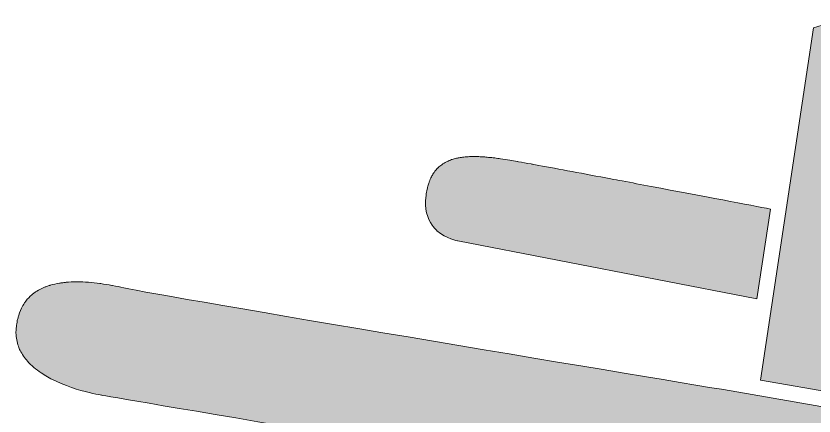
# Model space of a CAD drawing. Header units: inches. Extents: x 0.83 to 5.15, y 0.91 to 5.12.
# Drawn here: x 0.834 to 1.913, y 1.964 to 2.505 of the extents above; entities that cross this region are included whole.
import ezdxf

# ---------------------------------------------------------------- set-up
doc = ezdxf.new("R2010")
doc.units = ezdxf.units.IN
doc.header["$MEASUREMENT"] = 0
doc.layers.add('Calque 1', color=7, linetype='Continuous')

# ---------------------------------------------------------------- blocks, each defined once
blk = doc.blocks.new('block 2')
at = {"layer": 'Calque 1', "true_color": 0x603813}
h = blk.add_hatch(color=39, dxfattribs=at)
h.dxf.hatch_style = 2
edge = h.paths.add_edge_path()
edge.add_spline(control_points=[(2.0494, 1.976), (2.0494, 1.976), (2.1152, 2.44), (2.1152, 2.44), (2.1156, 2.4434), (2.1177, 2.4464), (2.1208, 2.4479), (2.1208, 2.4479), (2.1398, 2.4576), (2.1398, 2.4576), (2.1398, 2.4576), (2.1651, 2.4706), (2.1651, 2.4706), (2.153, 2.4728), (2.1413, 2.4749), (2.13, 2.477), (2.0694, 2.4879), (2.0202, 2.4969), (1.9855, 2.5031), (1.9855, 2.5031), (1.9655, 2.5055), (1.9655, 2.5055), (1.9655, 2.5055), (1.9124, 2.4895), (1.9124, 2.4895), (1.9124, 2.4895), (1.841, 2.0122), (1.841, 2.0122), (1.841, 2.0122), (2.0494, 1.976), (2.0494, 1.976)], knot_values=[0, 0, 0, 0, 1, 1, 1, 2, 2, 2, 3, 3, 3, 4, 4, 4, 5, 5, 5, 6, 6, 6, 7, 7, 7, 8, 8, 8, 9, 9, 9, 10, 10, 10, 10], degree=3, periodic=1)
at = {"layer": 'Calque 1', "true_color": 0x42210b}
h = blk.add_hatch(color=38, dxfattribs=at)
h.dxf.hatch_style = 2
edge = h.paths.add_edge_path()
edge.add_spline(control_points=[(1.403, 2.2149), (1.403, 2.2148), (1.4031, 2.2148), (1.4032, 2.2147), (1.4158, 2.2031), (1.4316, 2.201), (1.4316, 2.201), (1.4316, 2.201), (1.8361, 2.1223), (1.8361, 2.1223), (1.8361, 2.1223), (1.8543, 2.244), (1.8543, 2.244), (1.8286, 2.249), (1.7622, 2.2616), (1.693, 2.2746), (1.6799, 2.2771), (1.6668, 2.2796), (1.6538, 2.282), (1.6486, 2.283), (1.6434, 2.284), (1.6383, 2.2849), (1.6019, 2.2918), (1.5676, 2.2982), (1.5411, 2.303), (1.538, 2.3036), (1.5351, 2.3041), (1.5323, 2.3046), (1.5317, 2.3048), (1.5311, 2.3049), (1.5305, 2.305), (1.5243, 2.3061), (1.5186, 2.3071), (1.5135, 2.308), (1.5131, 2.3081), (1.5126, 2.3082), (1.5121, 2.3083), (1.5083, 2.309), (1.505, 2.3096), (1.502, 2.3101), (1.4977, 2.3108), (1.4935, 2.3115), (1.4894, 2.3121), (1.4881, 2.3123), (1.4868, 2.3124), (1.4854, 2.3126), (1.4827, 2.313), (1.48, 2.3133), (1.4774, 2.3136), (1.4759, 2.3138), (1.4744, 2.3139), (1.4729, 2.314), (1.4706, 2.3143), (1.4683, 2.3145), (1.4661, 2.3146), (1.4645, 2.3147), (1.4631, 2.3148), (1.4615, 2.3149), (1.4595, 2.315), (1.4574, 2.315), (1.4554, 2.315), (1.4533, 2.3151), (1.4513, 2.3151), (1.4493, 2.315), (1.4487, 2.315), (1.448, 2.315), (1.4474, 2.315), (1.4447, 2.3149), (1.442, 2.3147), (1.4395, 2.3144), (1.4389, 2.3143), (1.4383, 2.3142), (1.4377, 2.3141), (1.4357, 2.3139), (1.4338, 2.3136), (1.4319, 2.3132), (1.4312, 2.313), (1.4305, 2.3129), (1.4298, 2.3127), (1.4277, 2.3123), (1.4256, 2.3117), (1.4237, 2.3111), (1.4234, 2.311), (1.4232, 2.3109), (1.423, 2.3109), (1.4209, 2.3101), (1.4189, 2.3093), (1.4169, 2.3083), (1.4163, 2.3081), (1.4158, 2.3078), (1.4152, 2.3075), (1.4138, 2.3067), (1.4124, 2.3059), (1.411, 2.305), (1.4105, 2.3047), (1.41, 2.3043), (1.4096, 2.304), (1.4079, 2.3028), (1.4062, 2.3015), (1.4047, 2.3), (1.4045, 2.2998), (1.4042, 2.2995), (1.404, 2.2992), (1.4027, 2.2979), (1.4015, 2.2966), (1.4004, 2.2951), (1.4, 2.2946), (1.3996, 2.294), (1.3993, 2.2935), (1.3982, 2.292), (1.3973, 2.2905), (1.3964, 2.2889), (1.3961, 2.2884), (1.3959, 2.288), (1.3957, 2.2876), (1.3946, 2.2856), (1.3937, 2.2834), (1.3928, 2.281), (1.3926, 2.2804), (1.3924, 2.2798), (1.3922, 2.2791), (1.3916, 2.2773), (1.391, 2.2753), (1.3905, 2.2733), (1.3903, 2.2725), (1.3901, 2.2717), (1.3899, 2.2709), (1.3894, 2.2682), (1.3888, 2.2654), (1.3884, 2.2623), (1.3884, 2.2623), (1.3884, 2.2623), (1.3884, 2.2623), (1.3861, 2.2441), (1.3903, 2.2312), (1.3967, 2.2221), (1.3987, 2.2194), (1.4007, 2.217), (1.403, 2.2149)], knot_values=[0, 0, 0, 0, 1, 1, 1, 2, 2, 2, 3, 3, 3, 4, 4, 4, 5, 5, 5, 6, 6, 6, 7, 7, 7, 8, 8, 8, 9, 9, 9, 10, 10, 10, 11, 11, 11, 12, 12, 12, 13, 13, 13, 14, 14, 14, 15, 15, 15, 16, 16, 16, 17, 17, 17, 18, 18, 18, 19, 19, 19, 20, 20, 20, 21, 21, 21, 22, 22, 22, 23, 23, 23, 24, 24, 24, 25, 25, 25, 26, 26, 26, 27, 27, 27, 28, 28, 28, 29, 29, 29, 30, 30, 30, 31, 31, 31, 32, 32, 32, 33, 33, 33, 34, 34, 34, 35, 35, 35, 36, 36, 36, 37, 37, 37, 38, 38, 38, 39, 39, 39, 40, 40, 40, 41, 41, 41, 42, 42, 42, 43, 43, 43, 44, 44, 44, 45, 45, 45, 46, 46, 46, 46], degree=3, periodic=1)
h = blk.add_hatch(color=38, dxfattribs=at)
h.dxf.hatch_style = 2
edge = h.paths.add_edge_path()
edge.add_spline(control_points=[(1.8013, 1.9977), (1.6763, 2.0185), (1.0348, 2.1251), (0.9794, 2.1374), (0.9745, 2.1384), (0.9695, 2.1395), (0.9644, 2.1404), (0.9641, 2.1405), (0.9637, 2.1406), (0.9634, 2.1406), (0.9584, 2.1415), (0.9534, 2.1423), (0.9483, 2.143), (0.948, 2.1431), (0.9476, 2.1431), (0.9473, 2.1432), (0.9369, 2.1446), (0.9266, 2.1454), (0.9166, 2.1454), (0.9161, 2.1454), (0.9157, 2.1454), (0.9153, 2.1454), (0.9106, 2.1454), (0.906, 2.1452), (0.9014, 2.1448), (0.9008, 2.1447), (0.9002, 2.1447), (0.8996, 2.1446), (0.8979, 2.1444), (0.8962, 2.1442), (0.8946, 2.144), (0.8939, 2.1439), (0.8933, 2.1438), (0.8927, 2.1437), (0.8884, 2.143), (0.8842, 2.142), (0.8801, 2.1409), (0.8796, 2.1407), (0.879, 2.1405), (0.8784, 2.1403), (0.8769, 2.1398), (0.8755, 2.1393), (0.874, 2.1388), (0.8735, 2.1386), (0.8729, 2.1384), (0.8724, 2.1381), (0.8686, 2.1366), (0.865, 2.1348), (0.8617, 2.1326), (0.8612, 2.1323), (0.8607, 2.132), (0.8603, 2.1317), (0.859, 2.1309), (0.8578, 2.13), (0.8567, 2.1291), (0.8562, 2.1287), (0.8558, 2.1284), (0.8553, 2.128), (0.8523, 2.1255), (0.8495, 2.1226), (0.8471, 2.1194), (0.8467, 2.1189), (0.8464, 2.1184), (0.846, 2.1179), (0.8451, 2.1167), (0.8443, 2.1154), (0.8435, 2.114), (0.8432, 2.1135), (0.8429, 2.113), (0.8426, 2.1125), (0.8405, 2.1088), (0.8388, 2.1047), (0.8374, 2.1002), (0.8372, 2.0995), (0.837, 2.0988), (0.8368, 2.0981), (0.8363, 2.0964), (0.8359, 2.0947), (0.8355, 2.0929), (0.8354, 2.0921), (0.8352, 2.0914), (0.8351, 2.0907), (0.8346, 2.0881), (0.8342, 2.0856), (0.834, 2.0829), (0.834, 2.0829), (0.834, 2.0828), (0.834, 2.0828), (0.8338, 2.0806), (0.8337, 2.0784), (0.8337, 2.0762), (0.8338, 2.0697), (0.835, 2.0637), (0.837, 2.0581), (0.8377, 2.0562), (0.8384, 2.0544), (0.8393, 2.0526), (0.8419, 2.0473), (0.8453, 2.0424), (0.8492, 2.038), (0.8545, 2.032), (0.8608, 2.0267), (0.8676, 2.0221), (0.9019, 1.999), (0.9498, 1.9919), (0.9498, 1.9919), (0.9498, 1.9919), (1.422, 1.9115), (2.0257, 1.809), (2.0257, 1.809), (2.0464, 1.9551), (2.0464, 1.9551), (2.0464, 1.9551), (1.8013, 1.9977), (1.8013, 1.9977)], knot_values=[0, 0, 0, 0, 1, 1, 1, 2, 2, 2, 3, 3, 3, 4, 4, 4, 5, 5, 5, 6, 6, 6, 7, 7, 7, 8, 8, 8, 9, 9, 9, 10, 10, 10, 11, 11, 11, 12, 12, 12, 13, 13, 13, 14, 14, 14, 15, 15, 15, 16, 16, 16, 17, 17, 17, 18, 18, 18, 19, 19, 19, 20, 20, 20, 21, 21, 21, 22, 22, 22, 23, 23, 23, 24, 24, 24, 25, 25, 25, 26, 26, 26, 27, 27, 27, 28, 28, 28, 29, 29, 29, 30, 30, 30, 31, 31, 31, 32, 32, 32, 33, 33, 33, 34, 34, 34, 35, 35, 35, 36, 36, 36, 37, 37, 37, 38, 38, 38, 38], degree=3, periodic=1)
at = {"layer": 'Calque 1', "lineweight": 0}
for points, knots in [([(2.0494, 1.976), (2.0494, 1.976), (2.1152, 2.44), (2.1152, 2.44), (2.1156, 2.4434), (2.1177, 2.4464), (2.1208, 2.4479), (2.1208, 2.4479), (2.1398, 2.4576), (2.1398, 2.4576), (2.1398, 2.4576), (2.1651, 2.4706), (2.1651, 2.4706), (2.153, 2.4728), (2.1413, 2.4749), (2.13, 2.477), (2.0694, 2.4879), (2.0202, 2.4969), (1.9855, 2.5031), (1.9855, 2.5031), (1.9655, 2.5055), (1.9655, 2.5055), (1.9655, 2.5055), (1.9124, 2.4895), (1.9124, 2.4895), (1.9124, 2.4895), (1.841, 2.0122), (1.841, 2.0122), (1.841, 2.0122), (2.0494, 1.976), (2.0494, 1.976)], [0, 0, 0, 0, 1, 1, 1, 2, 2, 2, 3, 3, 3, 4, 4, 4, 5, 5, 5, 6, 6, 6, 7, 7, 7, 8, 8, 8, 9, 9, 9, 10, 10, 10, 10]), ([(1.403, 2.2149), (1.403, 2.2148), (1.4031, 2.2148), (1.4032, 2.2147), (1.4158, 2.2031), (1.4316, 2.201), (1.4316, 2.201), (1.4316, 2.201), (1.8361, 2.1223), (1.8361, 2.1223), (1.8361, 2.1223), (1.8543, 2.244), (1.8543, 2.244), (1.8286, 2.249), (1.7622, 2.2616), (1.693, 2.2746), (1.6799, 2.2771), (1.6668, 2.2796), (1.6538, 2.282), (1.6486, 2.283), (1.6434, 2.284), (1.6383, 2.2849), (1.6019, 2.2918), (1.5676, 2.2982), (1.5411, 2.303), (1.538, 2.3036), (1.5351, 2.3041), (1.5323, 2.3046), (1.5317, 2.3048), (1.5311, 2.3049), (1.5305, 2.305), (1.5243, 2.3061), (1.5186, 2.3071), (1.5135, 2.308), (1.5131, 2.3081), (1.5126, 2.3082), (1.5121, 2.3083), (1.5083, 2.309), (1.505, 2.3096), (1.502, 2.3101), (1.4977, 2.3108), (1.4935, 2.3115), (1.4894, 2.3121), (1.4881, 2.3123), (1.4868, 2.3124), (1.4854, 2.3126), (1.4827, 2.313), (1.48, 2.3133), (1.4774, 2.3136), (1.4759, 2.3138), (1.4744, 2.3139), (1.4729, 2.314), (1.4706, 2.3143), (1.4683, 2.3145), (1.4661, 2.3146), (1.4645, 2.3147), (1.4631, 2.3148), (1.4615, 2.3149), (1.4595, 2.315), (1.4574, 2.315), (1.4554, 2.315), (1.4533, 2.3151), (1.4513, 2.3151), (1.4493, 2.315), (1.4487, 2.315), (1.448, 2.315), (1.4474, 2.315), (1.4447, 2.3149), (1.442, 2.3147), (1.4395, 2.3144), (1.4389, 2.3143), (1.4383, 2.3142), (1.4377, 2.3141), (1.4357, 2.3139), (1.4338, 2.3136), (1.4319, 2.3132), (1.4312, 2.313), (1.4305, 2.3129), (1.4298, 2.3127), (1.4277, 2.3123), (1.4256, 2.3117), (1.4237, 2.3111), (1.4234, 2.311), (1.4232, 2.3109), (1.423, 2.3109), (1.4209, 2.3101), (1.4189, 2.3093), (1.4169, 2.3083), (1.4163, 2.3081), (1.4158, 2.3078), (1.4152, 2.3075), (1.4138, 2.3067), (1.4124, 2.3059), (1.411, 2.305), (1.4105, 2.3047), (1.41, 2.3043), (1.4096, 2.304), (1.4079, 2.3028), (1.4062, 2.3015), (1.4047, 2.3), (1.4045, 2.2998), (1.4042, 2.2995), (1.404, 2.2992), (1.4027, 2.2979), (1.4015, 2.2966), (1.4004, 2.2951), (1.4, 2.2946), (1.3996, 2.294), (1.3993, 2.2935), (1.3982, 2.292), (1.3973, 2.2905), (1.3964, 2.2889), (1.3961, 2.2884), (1.3959, 2.288), (1.3957, 2.2876), (1.3946, 2.2856), (1.3937, 2.2834), (1.3928, 2.281), (1.3926, 2.2804), (1.3924, 2.2798), (1.3922, 2.2791), (1.3916, 2.2773), (1.391, 2.2753), (1.3905, 2.2733), (1.3903, 2.2725), (1.3901, 2.2717), (1.3899, 2.2709), (1.3894, 2.2682), (1.3888, 2.2654), (1.3884, 2.2623), (1.3884, 2.2623), (1.3884, 2.2623), (1.3884, 2.2623), (1.3861, 2.2441), (1.3903, 2.2312), (1.3967, 2.2221), (1.3987, 2.2194), (1.4007, 2.217), (1.403, 2.2149)], [0, 0, 0, 0, 1, 1, 1, 2, 2, 2, 3, 3, 3, 4, 4, 4, 5, 5, 5, 6, 6, 6, 7, 7, 7, 8, 8, 8, 9, 9, 9, 10, 10, 10, 11, 11, 11, 12, 12, 12, 13, 13, 13, 14, 14, 14, 15, 15, 15, 16, 16, 16, 17, 17, 17, 18, 18, 18, 19, 19, 19, 20, 20, 20, 21, 21, 21, 22, 22, 22, 23, 23, 23, 24, 24, 24, 25, 25, 25, 26, 26, 26, 27, 27, 27, 28, 28, 28, 29, 29, 29, 30, 30, 30, 31, 31, 31, 32, 32, 32, 33, 33, 33, 34, 34, 34, 35, 35, 35, 36, 36, 36, 37, 37, 37, 38, 38, 38, 39, 39, 39, 40, 40, 40, 41, 41, 41, 42, 42, 42, 43, 43, 43, 44, 44, 44, 45, 45, 45, 46, 46, 46, 46]), ([(1.8013, 1.9977), (1.6763, 2.0185), (1.0348, 2.1251), (0.9794, 2.1374), (0.9745, 2.1384), (0.9695, 2.1395), (0.9644, 2.1404), (0.9641, 2.1405), (0.9637, 2.1406), (0.9634, 2.1406), (0.9584, 2.1415), (0.9534, 2.1423), (0.9483, 2.143), (0.948, 2.1431), (0.9476, 2.1431), (0.9473, 2.1432), (0.9369, 2.1446), (0.9266, 2.1454), (0.9166, 2.1454), (0.9161, 2.1454), (0.9157, 2.1454), (0.9153, 2.1454), (0.9106, 2.1454), (0.906, 2.1452), (0.9014, 2.1448), (0.9008, 2.1447), (0.9002, 2.1447), (0.8996, 2.1446), (0.8979, 2.1444), (0.8962, 2.1442), (0.8946, 2.144), (0.8939, 2.1439), (0.8933, 2.1438), (0.8927, 2.1437), (0.8884, 2.143), (0.8842, 2.142), (0.8801, 2.1409), (0.8796, 2.1407), (0.879, 2.1405), (0.8784, 2.1403), (0.8769, 2.1398), (0.8755, 2.1393), (0.874, 2.1388), (0.8735, 2.1386), (0.8729, 2.1384), (0.8724, 2.1381), (0.8686, 2.1366), (0.865, 2.1348), (0.8617, 2.1326), (0.8612, 2.1323), (0.8607, 2.132), (0.8603, 2.1317), (0.859, 2.1309), (0.8578, 2.13), (0.8567, 2.1291), (0.8562, 2.1287), (0.8558, 2.1284), (0.8553, 2.128), (0.8523, 2.1255), (0.8495, 2.1226), (0.8471, 2.1194), (0.8467, 2.1189), (0.8464, 2.1184), (0.846, 2.1179), (0.8451, 2.1167), (0.8443, 2.1154), (0.8435, 2.114), (0.8432, 2.1135), (0.8429, 2.113), (0.8426, 2.1125), (0.8405, 2.1088), (0.8388, 2.1047), (0.8374, 2.1002), (0.8372, 2.0995), (0.837, 2.0988), (0.8368, 2.0981), (0.8363, 2.0964), (0.8359, 2.0947), (0.8355, 2.0929), (0.8354, 2.0921), (0.8352, 2.0914), (0.8351, 2.0907), (0.8346, 2.0881), (0.8342, 2.0856), (0.834, 2.0829), (0.834, 2.0829), (0.834, 2.0828), (0.834, 2.0828), (0.8338, 2.0806), (0.8337, 2.0784), (0.8337, 2.0762), (0.8338, 2.0697), (0.835, 2.0637), (0.837, 2.0581), (0.8377, 2.0562), (0.8384, 2.0544), (0.8393, 2.0526), (0.8419, 2.0473), (0.8453, 2.0424), (0.8492, 2.038), (0.8545, 2.032), (0.8608, 2.0267), (0.8676, 2.0221), (0.9019, 1.999), (0.9498, 1.9919), (0.9498, 1.9919), (0.9498, 1.9919), (1.422, 1.9115), (2.0257, 1.809), (2.0257, 1.809), (2.0464, 1.9551), (2.0464, 1.9551), (2.0464, 1.9551), (1.8013, 1.9977), (1.8013, 1.9977)], [0, 0, 0, 0, 1, 1, 1, 2, 2, 2, 3, 3, 3, 4, 4, 4, 5, 5, 5, 6, 6, 6, 7, 7, 7, 8, 8, 8, 9, 9, 9, 10, 10, 10, 11, 11, 11, 12, 12, 12, 13, 13, 13, 14, 14, 14, 15, 15, 15, 16, 16, 16, 17, 17, 17, 18, 18, 18, 19, 19, 19, 20, 20, 20, 21, 21, 21, 22, 22, 22, 23, 23, 23, 24, 24, 24, 25, 25, 25, 26, 26, 26, 27, 27, 27, 28, 28, 28, 29, 29, 29, 30, 30, 30, 31, 31, 31, 32, 32, 32, 33, 33, 33, 34, 34, 34, 35, 35, 35, 36, 36, 36, 37, 37, 37, 38, 38, 38, 38])]:
    blk.add_open_spline(points, degree=3, knots=knots, dxfattribs=at)

msp = doc.modelspace()

# ---------------------------------------------------------------- block references
at = {"layer": 'Calque 1'}
msp.add_blockref('block 2', (0, 0), dxfattribs=at)

doc.saveas('drawing.dxf')
